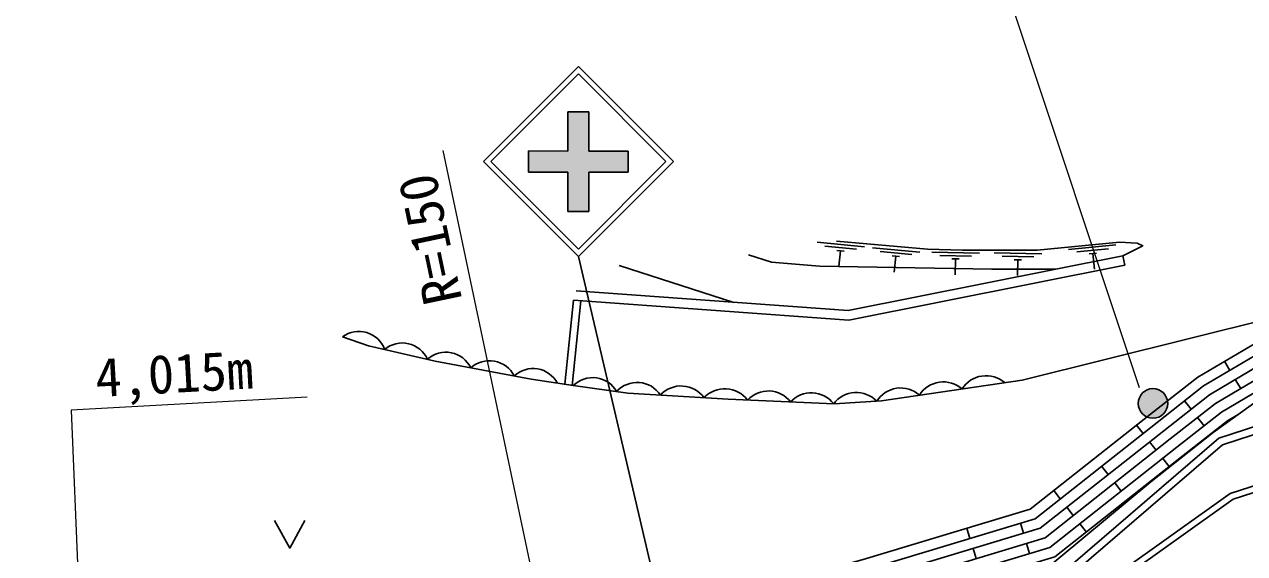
# Model space of a CAD drawing. Units: millimetres at full size, sheet at 1:1000; details may follow other scales. Extents: x 40000 to 680000, y 20000 to 380000.
# Drawn here: x 291722 to 349537, y 294338 to 319392 of the extents above; entities that cross this region are included whole.
import ezdxf
from ezdxf.enums import TextEntityAlignment as Align

# ---------------------------------------------------------------- set-up
doc = ezdxf.new("R2010")
doc.units = ezdxf.units.MM
doc.header["$LTSCALE"] = 1000
for name, color, linetype, lineweight in [('M-BGD', 7, 'Continuous', 25), ('M-STR-HTXT', 7, 'Continuous', 13), ('M-STR-STRC', 7, 'Continuous', 25)]:
    doc.layers.add(name, color=color, linetype=linetype, lineweight=lineweight)
doc.styles.add('ＭＳ ゴシック', font='')
doc.styles.get('ＭＳ ゴシック').set_extended_font_data('MS Gothic')

msp = doc.modelspace()

# ---------------------------------------------------------------- hatches: boundary and pattern name
at = {"layer": 'M-BGD'}
msp.add_hatch(color=256, dxfattribs=at).paths.add_polyline_path([(345895, 301446, 0.41421), (345195, 302146, 0.41421), (344495, 301446, 1)])
at = {"layer": 'M-STR-STRC'}
msp.add_hatch(color=256, dxfattribs=at).paths.add_polyline_path([(315612, 313399), (317472, 313398), (317473, 315258), (318473, 315258), (318472, 313398), (320332, 313398), (320332, 312398), (318472, 312398), (318471, 310538), (317471, 310538), (317472, 312398), (315612, 312399)])

# ---------------------------------------------------------------- linework, layer by layer
at = {"layer": 'M-BGD'}
for p, q in [((331532, 308869), (329291, 309076)), ((331144, 308754), (329651, 308893)), ((334153, 308610), (331913, 308817)), ((343441, 308952), (341201, 308742)), ((343082, 308767), (341589, 308628)), ((330558, 308658), (330210, 308690)), ((330384, 308674), (330315, 307927)), ((333766, 308495), (332272, 308634)), ((333179, 308399), (332831, 308431)), ((333005, 308415), (332936, 307668)), ((336971, 308567), (334721, 308611)), ((336593, 308424), (335093, 308454)), ((336015, 308286), (335665, 308293)), ((335840, 308289), (335825, 307539)), ((339923, 308527), (337674, 308572)), ((339545, 308384), (338046, 308414)), ((338967, 308246), (338618, 308253)), ((338792, 308249), (338778, 307500)), ((342523, 308564), (342175, 308532)), ((342349, 308548), (342419, 307801)), ((343775, 308439), (343863, 307998)), ((319910, 307982), (325338, 306233)), ((317322, 302352), (317737, 306335)), ((317668, 302299), (318086, 306309)), ((339005, 302554), (352101, 305807)), ((348843, 303011), (348589, 303441)), ((349352, 302150), (349097, 302580)), ((346383, 301959), (346379, 301965)), ((347003, 301175), (346693, 301567)), ((347622, 300390), (347312, 300782)), ((344726, 300023), (344417, 300416)), ((345346, 299238), (345036, 299631)), ((347943, 299984), (347932, 299997)), ((343074, 298082), (342764, 298475)), ((345965, 298453), (345656, 298846)), ((340802, 296926), (340492, 297318)), ((343693, 297297), (343384, 297690)), ((344043, 296854), (344003, 296905)), ((341421, 296141), (341111, 296533)), ((336526, 295055), (336382, 295534)), ((339064, 295298), (338920, 295777)), ((342041, 295356), (341731, 295748)), ((336815, 294098), (336670, 294577)), ((339353, 294341), (339208, 294819))]:
    msp.add_line(p, q, dxfattribs=at)
for points in [[(289590, 283839), (293646, 283883), (297855, 284127), (305553, 285605), (311879, 287182), (315374, 288874), (322207, 290451), (331747, 293093), (339845, 295533), (345703, 300157), (347879, 301861), (350824, 303600), (352932, 305180), (355558, 306930), (357957, 308112), (360214, 308698), (363245, 309790), (364623, 310372), (366381, 310860), (369251, 311541), (372057, 312017), (375084, 312248), (375928, 311866)], [(294842, 284453), (297794, 284624), (305446, 286093), (311708, 287654), (315207, 289348), (322084, 290936), (331608, 293573), (339609, 295985), (345394, 300551), (347597, 302274), (350546, 304016), (352643, 305588), (355308, 307364), (357782, 308583), (360066, 309176), (363063, 310256), (364458, 310845), (366256, 311344), (369151, 312031), (371996, 312514), (375173, 312757), (378058, 311449)], [(378113, 311417), (377267, 311715), (376097, 311857), (374724, 311928), (373319, 311847), (372098, 311572), (370534, 311251), (367956, 310532), (364844, 309462), (362274, 308415), (359402, 307035), (355563, 304962), (351719, 302705), (348044, 300064), (345099, 297729), (339771, 293313), (333418, 291240), (323582, 288569), (315675, 286769), (314313, 286336)], [(286192, 282311), (294596, 282133), (304086, 284016), (312360, 285960), (316661, 286787), (325219, 288643), (334215, 290978), (340060, 292701), (348322, 299795), (363722, 304804), (369728, 306278), (374634, 307278), (376003, 308319), (377275, 309645), (378113, 311417)], [(286261, 281959), (294627, 281782), (304160, 283674), (312433, 285618), (316731, 286444), (325300, 288303), (334308, 290640), (340231, 292386), (348497, 299484), (363818, 304467), (369804, 305937), (374782, 306951), (376237, 308057), (377567, 309444), (378429, 311268)], [(289590, 283339), (293663, 283383), (297917, 283630), (305661, 285116), (312050, 286709), (315542, 288399), (322330, 289967), (331886, 292612), (340080, 295082), (346012, 299764), (348162, 301447), (351102, 303183), (353221, 304772), (355808, 306496), (358132, 307641), (360362, 308220), (363427, 309324), (364788, 309899), (366505, 310376), (369351, 311051), (370560, 311256)], [(343775, 308439), (344711, 308910), (344449, 309031), (343616, 309078), (339712, 308709), (336167, 308709), (334516, 308749), (330194, 309126)], [(289590, 282839), (293680, 282883), (297979, 283133), (305769, 284628), (312222, 286237), (315709, 287925), (322453, 289482), (332025, 292132), (340315, 294631), (346321, 299371), (348444, 301033), (351380, 302767), (353510, 304363), (356058, 306061), (358307, 307170), (360510, 307742), (361964, 308266)], [(317860, 306777), (330749, 305839), (343775, 308439)], [(326028, 308480), (327127, 308134), (329400, 307938), (337560, 307805), (340597, 307805)], [(317737, 306335), (330777, 305386), (343863, 307998)], [(295141, 284971), (297732, 285122), (305338, 286582), (311537, 288127), (315040, 289823), (321961, 291421), (331470, 294053), (339374, 296436), (345085, 300944), (347314, 302688), (350268, 304433), (352101, 305807)], [(306796, 304603), (308027, 304175), (311185, 303453), (315735, 302597), (317729, 302289), (320318, 301939), (325069, 301645), (330087, 301431), (332327, 301565), (339005, 302554)], [(369876, 303639), (348990, 296916), (340887, 291139), (337692, 289983), (334015, 288822), (324267, 286339), (318044, 284664), (311869, 283343), (305031, 281981), (297909, 280780), (293814, 280149), (290682, 279840), (286161, 279827), (282150, 280013), (275296, 280448), (267297, 281524), (257857, 283067), (253459, 284052), (248718, 285168), (241594, 287111), (223932, 292024), (213191, 295041)], [(369785, 303924), (348854, 297188), (340747, 291407), (337596, 290267), (333933, 289111), (324191, 286629), (317973, 284956), (311809, 283637), (304977, 282276), (297862, 281076), (293777, 280447), (290667, 280140), (286167, 280127), (282166, 280313), (275325, 280746), (267341, 281821), (257914, 283362), (253526, 284344), (248792, 285459), (241674, 287400), (224013, 292313), (213272, 295330)], [(313087, 286100), (315876, 287450), (322576, 288997), (332164, 291652), (340550, 294179), (346630, 298978), (348726, 300619), (349230, 300916)], [(303577, 295896), (304292, 294601), (305008, 295896)]]:
    msp.add_lwpolyline(points, dxfattribs=at)
msp.add_circle((345195, 301446), 700, dxfattribs=at)
for centre, radius, start, end in [((307566, 303551), 1304, 20.16033, 126.2191), ((309632, 303004), 1304, 24.08884, 130.14762), ((311696, 302568), 1304, 25.82892, 132.06564), ((313750, 302144), 1326, 27.10735, 131.58268), ((315823, 301797), 1304, 27.74977, 133.18252), ((318652, 301367), 1304, 29.5876, 135.02035), ((320756, 301139), 1304, 32.61977, 138.05252), ((335265, 301127), 1340, 48.54192, 147.84718), ((337292, 301411), 1348, 49.1684, 147.69361), ((322838, 300936), 1338, 35.6709, 137.33368), ((324909, 300809), 1338, 36.55743, 137.33368), ((326968, 300699), 1338, 37.78256, 137.33368), ((329009, 300612), 1338, 37.78256, 137.33368), ((331137, 300629), 1338, 43.58327, 143.13439), ((333240, 300840), 1338, 48.34419, 147.8953)]:
    msp.add_arc(centre, radius, start, end, dxfattribs=at)
at = {"layer": 'M-STR-HTXT'}
for p, q in [((344563, 302189), (336436, 326578)), ((311541, 313425), (318804, 278989))]:
    msp.add_line(p, q, dxfattribs=at)
msp.add_lwpolyline([(305122, 301750), (293930, 301129), (294269, 293106)], dxfattribs=at)
at = {"layer": 'M-STR-STRC'}
for p, q in [((313471, 312899), (317971, 317399)), ((313825, 312899), (317971, 317045)), ((322472, 312898), (317971, 317399)), ((322118, 312898), (317971, 317045)), ((317473, 315258), (317472, 313398)), ((317473, 315258), (318473, 315258)), ((318473, 315258), (318472, 313398)), ((315612, 313399), (315612, 312399)), ((315612, 313399), (317472, 313398)), ((318472, 313398), (320332, 313398)), ((320332, 313398), (320332, 312398)), ((313471, 312899), (317971, 308398)), ((313825, 312899), (317971, 308751)), ((317971, 308751), (322118, 312898)), ((317972, 308398), (322472, 312898)), ((315612, 312399), (317472, 312398)), ((317472, 312398), (317471, 310538)), ((318472, 312398), (318471, 310538)), ((318472, 312398), (320332, 312398)), ((317471, 310538), (318471, 310538)), ((322677, 288325), (317972, 308398))]:
    msp.add_line(p, q, dxfattribs=at)

# ---------------------------------------------------------------- texts
at = {"layer": 'M-STR-HTXT', "style": 'ＭＳ ゴシック'}
for s, rotation, p in [('R=150', 101.91, (313008, 306467)), ('4,015m', 3.178, (295160, 301197))]:
    msp.add_text(s, height=1833, rotation=rotation, dxfattribs=at).set_placement(p, align=Align.BOTTOM_LEFT)

doc.saveas('drawing.dxf')
